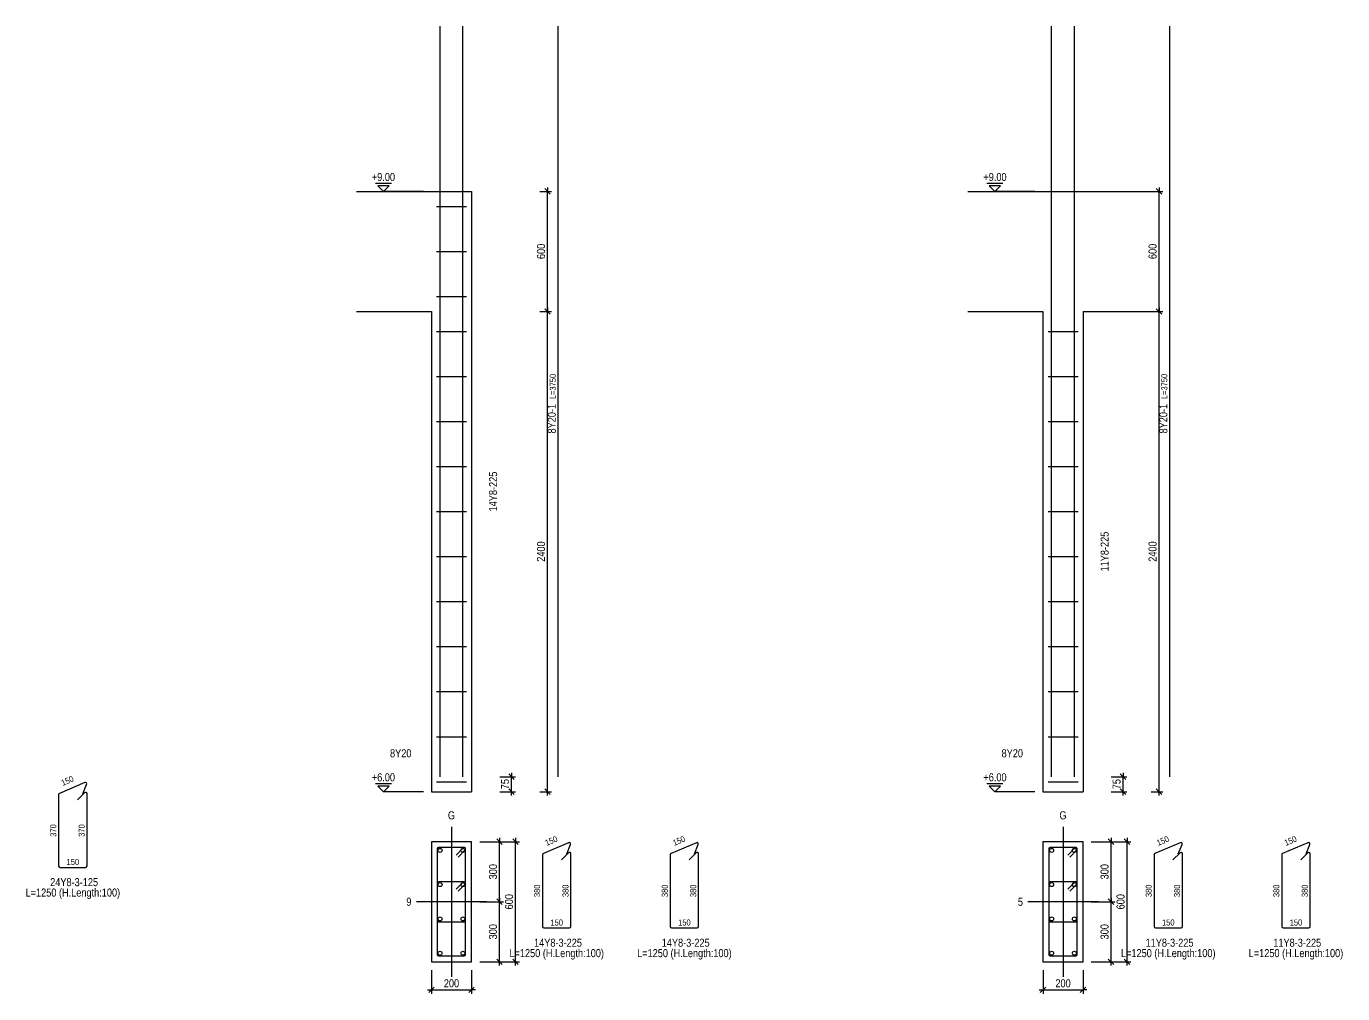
# Model space of a CAD drawing. Extents: x 0 to 206258, y -403073 to 0.
# Drawn here: x 110478 to 126925, y -130139 to -118053 of the extents above; entities that cross this region are included whole.
import ezdxf
from ezdxf.enums import TextEntityAlignment as Align
from ezdxf.lldxf.tags import DXFTag

# ---------------------------------------------------------------- set-up
doc = ezdxf.new("R2010")
doc.units = 0
doc.header["$LTSCALE"] = 1000
for name, color, linetype in [('Axis Line(Dir 1)', 8, 'CENTER2'), ('Axis Line(Dir 2)', 150, 'CENTER2'), ('Column Line(D)', 1, 'Continuous'), ('Dimension Line', 5, 'Continuous'), ('Dimension Text', 5, 'Continuous'), ('Link Line', 3, 'Continuous'), ('Rebar Label', 6, 'Continuous'), ('Rebar Length Text', 8, 'Continuous'), ('Rebar Line', 7, 'Continuous'), ('Top Rebar Label', 6, 'Continuous'), ('Top Rebar Length Text', 8, 'Continuous'), ('Top Rebar Line', 7, 'Continuous')]:
    doc.layers.add(name, color=color, linetype=linetype)
for name, color, linetype, true_color in [('Level Mark Line', 253, 'Continuous', 0x828282), ('Level Mark Text', 253, 'Continuous', 0x828282), ('Link Label', 94, 'Continuous', 0x008100), ('Link Length Text', 94, 'Continuous', 0x008100)]:
    doc.layers.add(name, color=color, linetype=linetype, true_color=true_color)
doc.styles.add('Dimension Text', font='ARIALN.TTF', dxfattribs={"height": 100})
doc.styles.add('Level Mark Text', font='ARIALN.TTF', dxfattribs={"height": 100})
doc.styles.add('Link Label', font='ARIALN.TTF', dxfattribs={"height": 100})
doc.styles.add('Link Length Text', font='ARIALN.TTF', dxfattribs={"height": 100})
doc.styles.add('Rebar Label', font='ARIALN.TTF', dxfattribs={"height": 100})
doc.styles.add('Rebar Length Text', font='ARIALN.TTF', dxfattribs={"height": 75})
doc.styles.add('Top Rebar Label', font='ARIALN.TTF', dxfattribs={"height": 100})
doc.styles.add('Top Rebar Length Text', font='ARIALN.TTF', dxfattribs={"height": 75})
tags = doc.linetypes.add('CENTER2', pattern=[1.125, 0.75, -0.125, 0.125, -0.125]).pattern_tags.tags
tags[10:11] = [DXFTag(74, 4), DXFTag(75, 0), DXFTag(340, '0'), DXFTag(46, 0.0), DXFTag(50, 0.0), DXFTag(44, 0.0), DXFTag(45, 0.0)]
tags[8:9] = [DXFTag(74, 4), DXFTag(75, 0), DXFTag(340, '0'), DXFTag(46, 0.0), DXFTag(50, 0.0), DXFTag(44, 0.0), DXFTag(45, 0.0)]
tags[6:7] = [DXFTag(74, 4), DXFTag(75, 0), DXFTag(340, '0'), DXFTag(46, 0.0), DXFTag(50, 0.0), DXFTag(44, 0.0), DXFTag(45, 0.0)]
tags[4:5] = [DXFTag(74, 4), DXFTag(75, 0), DXFTag(340, '0'), DXFTag(46, 0.0), DXFTag(50, 0.0), DXFTag(44, 0.0), DXFTag(45, 0.0)]
doc.dimstyles.new('COLUMNELV', dxfattribs={"dimtxt": 100, "dimasz": 30, "dimexe": 48.3, "dimexo": 103.5, "dimgap": 30, "dimtad": 1, "dimtoh": 1, "dimdec": 1, "dimlfac": 0.4, "dimdsep": 46, "dimtxsty": 'Dimension Text', "dimblk": 'PCDIM_TICK', "dimcen": 0.09, "dimclrd": 5, "dimclre": 5, "dimclrt": 5, "dimadec": 1, "dimazin": 0, "dimtp": 1, "dimtm": 1, "dimtfac": 1, "dimtdec": 4, "dimtofl": 0, "dimtmove": 0, "dimatfit": 3, "dimfxl": 1, "dimtolj": 1, "dimtzin": 0, "dimarcsym": 0})

# ---------------------------------------------------------------- blocks, each defined once
blk = doc.blocks.new('PCDIM_TICK')
at = {"layer": 'Dimension Line', "color": 0, "transparency": 33554687}
for p, q in [((1.15, 1.15), (-1.15, -1.15)), ((1.61, 0), (0, 0))]:
    blk.add_line(p, q, dxfattribs=at)
blk = doc.blocks.new('*U2245')
at = {"layer": 'Dimension Line', "color": 5, "true_color": 0x0000ff, "transparency": 16777216}
for p, q in [((116893, -121615), (117038, -121615)), ((116990, -127615), (116990, -121615)), ((116893, -127615), (117038, -127615))]:
    blk.add_line(p, q, dxfattribs=at)
at = {"layer": 'Dimension Line', "color": 5, "true_color": 0x0000ff, "transparency": 16777216, "xscale": 30, "yscale": 30}
for p, rotation in [((116990, -121615), 89.99999999999447), ((116990, -127615), 269.9999999999834)]:
    blk.add_blockref('PCDIM_TICK', p, dxfattribs=dict(at, rotation=rotation))
at = {"layer": 'Dimension Line', "color": 5, "true_color": 0x0000ff, "transparency": 16777216, "insert": (116960, -124615), "char_height": 100, "width": 247.25, "attachment_point": 8, "rotation": 90, "style": 'Dimension Text'}
blk.add_mtext('2400', dxfattribs=at)
blk = doc.blocks.new('*U2246')
at = {"layer": 'Dimension Line', "color": 5, "true_color": 0x0000ff, "transparency": 16777216}
for p, q in [((116893, -120115), (117038, -120115)), ((116990, -121615), (116990, -120115)), ((116893, -121615), (117038, -121615))]:
    blk.add_line(p, q, dxfattribs=at)
at = {"layer": 'Dimension Line', "color": 5, "true_color": 0x0000ff, "transparency": 16777216, "xscale": 30, "yscale": 30}
for p, rotation in [((116990, -120115), 89.99999999999447), ((116990, -121615), 269.9999999999834)]:
    blk.add_blockref('PCDIM_TICK', p, dxfattribs=dict(at, rotation=rotation))
at = {"layer": 'Dimension Line', "color": 5, "true_color": 0x0000ff, "transparency": 16777216, "insert": (116960, -120865), "char_height": 100, "width": 181.97, "attachment_point": 8, "rotation": 90, "style": 'Dimension Text'}
blk.add_mtext('600', dxfattribs=at)
blk = doc.blocks.new('*U2247')
at = {"layer": 'Dimension Line', "color": 5, "true_color": 0x0000ff, "transparency": 16777216}
for p, q in [((116393, -127428), (116588, -127428)), ((116540, -127615), (116540, -127428)), ((116393, -127615), (116588, -127615))]:
    blk.add_line(p, q, dxfattribs=at)
at = {"layer": 'Dimension Line', "color": 5, "true_color": 0x0000ff, "transparency": 16777216, "xscale": 30, "yscale": 30}
for p, rotation in [((116540, -127428), 89.99999999999447), ((116540, -127615), 269.9999999999834)]:
    blk.add_blockref('PCDIM_TICK', p, dxfattribs=dict(at, rotation=rotation))
at = {"layer": 'Dimension Line', "color": 5, "true_color": 0x0000ff, "transparency": 16777216, "insert": (116510, -127521), "char_height": 100, "width": 117.23, "attachment_point": 8, "rotation": 90, "style": 'Dimension Text'}
blk.add_mtext('75', dxfattribs=at)
blk = doc.blocks.new('*U2248')
at = {"layer": 'Dimension Line', "color": 5, "true_color": 0x0000ff, "transparency": 16777216}
for p, q in [((115540, -129844), (115540, -130139)), ((116040, -129844), (116040, -130139)), ((115540, -130090), (116040, -130090))]:
    blk.add_line(p, q, dxfattribs=at)
at = {"layer": 'Dimension Line', "color": 5, "true_color": 0x0000ff, "transparency": 16777216, "xscale": 30, "yscale": 30, "rotation": 180.0000000000004}
blk.add_blockref('PCDIM_TICK', (115540, -130090), dxfattribs=at)
at = {"layer": 'Dimension Line', "color": 5, "true_color": 0x0000ff, "transparency": 16777216, "xscale": 30, "yscale": 30}
blk.add_blockref('PCDIM_TICK', (116040, -130090), dxfattribs=at)
at = {"layer": 'Dimension Line', "color": 5, "true_color": 0x0000ff, "transparency": 16777216, "insert": (115790, -130060), "char_height": 100, "width": 182.77, "attachment_point": 8, "style": 'Dimension Text'}
blk.add_mtext('200', dxfattribs=at)
blk = doc.blocks.new('*U2249')
at = {"layer": 'Dimension Line', "color": 5, "true_color": 0x0000ff, "transparency": 16777216}
for p, q in [((116143, -128990), (116438, -128990)), ((116390, -129740), (116390, -128990)), ((116143, -129740), (116438, -129740))]:
    blk.add_line(p, q, dxfattribs=at)
at = {"layer": 'Dimension Line', "color": 5, "true_color": 0x0000ff, "transparency": 16777216, "xscale": 30, "yscale": 30}
for p, rotation in [((116390, -128990), 89.99999999999447), ((116390, -129740), 269.9999999999834)]:
    blk.add_blockref('PCDIM_TICK', p, dxfattribs=dict(at, rotation=rotation))
at = {"layer": 'Dimension Line', "color": 5, "true_color": 0x0000ff, "transparency": 16777216, "insert": (116360, -129365), "char_height": 100, "width": 181.5, "attachment_point": 8, "rotation": 90, "style": 'Dimension Text'}
blk.add_mtext('300', dxfattribs=at)
blk = doc.blocks.new('*U2250')
at = {"layer": 'Dimension Line', "color": 5, "true_color": 0x0000ff, "transparency": 16777216}
for p, q in [((116143, -128240), (116438, -128240)), ((116390, -128990), (116390, -128240)), ((116143, -128990), (116438, -128990))]:
    blk.add_line(p, q, dxfattribs=at)
at = {"layer": 'Dimension Line', "color": 5, "true_color": 0x0000ff, "transparency": 16777216, "xscale": 30, "yscale": 30}
for p, rotation in [((116390, -128240), 89.99999999999447), ((116390, -128990), 269.9999999999834)]:
    blk.add_blockref('PCDIM_TICK', p, dxfattribs=dict(at, rotation=rotation))
at = {"layer": 'Dimension Line', "color": 5, "true_color": 0x0000ff, "transparency": 16777216, "insert": (116360, -128615), "char_height": 100, "width": 181.5, "attachment_point": 8, "rotation": 90, "style": 'Dimension Text'}
blk.add_mtext('300', dxfattribs=at)
blk = doc.blocks.new('*U2251')
at = {"layer": 'Dimension Line', "color": 5, "true_color": 0x0000ff, "transparency": 16777216}
for p, q in [((116143, -128240), (116638, -128240)), ((116590, -129740), (116590, -128240)), ((116143, -129740), (116638, -129740))]:
    blk.add_line(p, q, dxfattribs=at)
at = {"layer": 'Dimension Line', "color": 5, "true_color": 0x0000ff, "transparency": 16777216, "xscale": 30, "yscale": 30}
for p, rotation in [((116590, -128240), 89.99999999999447), ((116590, -129740), 269.9999999999834)]:
    blk.add_blockref('PCDIM_TICK', p, dxfattribs=dict(at, rotation=rotation))
at = {"layer": 'Dimension Line', "color": 5, "true_color": 0x0000ff, "transparency": 16777216, "insert": (116560, -128990), "char_height": 100, "width": 181.97, "attachment_point": 8, "rotation": 90, "style": 'Dimension Text'}
blk.add_mtext('600', dxfattribs=at)
blk = doc.blocks.new('*U2252')
at = {"layer": 'Dimension Line', "color": 5, "true_color": 0x0000ff, "transparency": 16777216}
for p, q in [((124534, -121615), (124679, -121615)), ((124631, -127615), (124631, -121615)), ((124534, -127615), (124679, -127615))]:
    blk.add_line(p, q, dxfattribs=at)
at = {"layer": 'Dimension Line', "color": 5, "true_color": 0x0000ff, "transparency": 16777216, "xscale": 30, "yscale": 30}
for p, rotation in [((124631, -121615), 89.99999999999447), ((124631, -127615), 269.9999999999834)]:
    blk.add_blockref('PCDIM_TICK', p, dxfattribs=dict(at, rotation=rotation))
at = {"layer": 'Dimension Line', "color": 5, "true_color": 0x0000ff, "transparency": 16777216, "insert": (124601, -124615), "char_height": 100, "width": 247.25, "attachment_point": 8, "rotation": 90, "style": 'Dimension Text'}
blk.add_mtext('2400', dxfattribs=at)
blk = doc.blocks.new('*U2253')
at = {"layer": 'Dimension Line', "color": 5, "true_color": 0x0000ff, "transparency": 16777216}
for p, q in [((124534, -120115), (124679, -120115)), ((124631, -121615), (124631, -120115)), ((124534, -121615), (124679, -121615))]:
    blk.add_line(p, q, dxfattribs=at)
at = {"layer": 'Dimension Line', "color": 5, "true_color": 0x0000ff, "transparency": 16777216, "xscale": 30, "yscale": 30}
for p, rotation in [((124631, -120115), 89.99999999999447), ((124631, -121615), 269.9999999999834)]:
    blk.add_blockref('PCDIM_TICK', p, dxfattribs=dict(at, rotation=rotation))
at = {"layer": 'Dimension Line', "color": 5, "true_color": 0x0000ff, "transparency": 16777216, "insert": (124601, -120865), "char_height": 100, "width": 181.97, "attachment_point": 8, "rotation": 90, "style": 'Dimension Text'}
blk.add_mtext('600', dxfattribs=at)
blk = doc.blocks.new('*U2254')
at = {"layer": 'Dimension Line', "color": 5, "true_color": 0x0000ff, "transparency": 16777216}
for p, q in [((124034, -127428), (124229, -127428)), ((124181, -127615), (124181, -127428)), ((124034, -127615), (124229, -127615))]:
    blk.add_line(p, q, dxfattribs=at)
at = {"layer": 'Dimension Line', "color": 5, "true_color": 0x0000ff, "transparency": 16777216, "xscale": 30, "yscale": 30}
for p, rotation in [((124181, -127428), 89.99999999999447), ((124181, -127615), 269.9999999999834)]:
    blk.add_blockref('PCDIM_TICK', p, dxfattribs=dict(at, rotation=rotation))
at = {"layer": 'Dimension Line', "color": 5, "true_color": 0x0000ff, "transparency": 16777216, "insert": (124151, -127521), "char_height": 100, "width": 117.23, "attachment_point": 8, "rotation": 90, "style": 'Dimension Text'}
blk.add_mtext('75', dxfattribs=at)
blk = doc.blocks.new('*U2255')
at = {"layer": 'Dimension Line', "color": 5, "true_color": 0x0000ff, "transparency": 16777216}
for p, q in [((123181, -129844), (123181, -130139)), ((123681, -129844), (123681, -130139)), ((123181, -130090), (123681, -130090))]:
    blk.add_line(p, q, dxfattribs=at)
at = {"layer": 'Dimension Line', "color": 5, "true_color": 0x0000ff, "transparency": 16777216, "xscale": 30, "yscale": 30, "rotation": 180.0000000000004}
blk.add_blockref('PCDIM_TICK', (123181, -130090), dxfattribs=at)
at = {"layer": 'Dimension Line', "color": 5, "true_color": 0x0000ff, "transparency": 16777216, "xscale": 30, "yscale": 30}
blk.add_blockref('PCDIM_TICK', (123681, -130090), dxfattribs=at)
at = {"layer": 'Dimension Line', "color": 5, "true_color": 0x0000ff, "transparency": 16777216, "insert": (123431, -130060), "char_height": 100, "width": 182.77, "attachment_point": 8, "style": 'Dimension Text'}
blk.add_mtext('200', dxfattribs=at)
blk = doc.blocks.new('*U2256')
at = {"layer": 'Dimension Line', "color": 5, "true_color": 0x0000ff, "transparency": 16777216}
for p, q in [((123784, -128990), (124079, -128990)), ((124031, -129740), (124031, -128990)), ((123784, -129740), (124079, -129740))]:
    blk.add_line(p, q, dxfattribs=at)
at = {"layer": 'Dimension Line', "color": 5, "true_color": 0x0000ff, "transparency": 16777216, "xscale": 30, "yscale": 30}
for p, rotation in [((124031, -128990), 89.99999999999447), ((124031, -129740), 269.9999999999834)]:
    blk.add_blockref('PCDIM_TICK', p, dxfattribs=dict(at, rotation=rotation))
at = {"layer": 'Dimension Line', "color": 5, "true_color": 0x0000ff, "transparency": 16777216, "insert": (124001, -129365), "char_height": 100, "width": 181.5, "attachment_point": 8, "rotation": 90, "style": 'Dimension Text'}
blk.add_mtext('300', dxfattribs=at)
blk = doc.blocks.new('*U2257')
at = {"layer": 'Dimension Line', "color": 5, "true_color": 0x0000ff, "transparency": 16777216}
for p, q in [((123784, -128240), (124079, -128240)), ((124031, -128990), (124031, -128240)), ((123784, -128990), (124079, -128990))]:
    blk.add_line(p, q, dxfattribs=at)
at = {"layer": 'Dimension Line', "color": 5, "true_color": 0x0000ff, "transparency": 16777216, "xscale": 30, "yscale": 30}
for p, rotation in [((124031, -128240), 89.99999999999447), ((124031, -128990), 269.9999999999834)]:
    blk.add_blockref('PCDIM_TICK', p, dxfattribs=dict(at, rotation=rotation))
at = {"layer": 'Dimension Line', "color": 5, "true_color": 0x0000ff, "transparency": 16777216, "insert": (124001, -128615), "char_height": 100, "width": 181.5, "attachment_point": 8, "rotation": 90, "style": 'Dimension Text'}
blk.add_mtext('300', dxfattribs=at)
blk = doc.blocks.new('*U2258')
at = {"layer": 'Dimension Line', "color": 5, "true_color": 0x0000ff, "transparency": 16777216}
for p, q in [((123784, -128240), (124279, -128240)), ((124231, -129740), (124231, -128240)), ((123784, -129740), (124279, -129740))]:
    blk.add_line(p, q, dxfattribs=at)
at = {"layer": 'Dimension Line', "color": 5, "true_color": 0x0000ff, "transparency": 16777216, "xscale": 30, "yscale": 30}
for p, rotation in [((124231, -128240), 89.99999999999447), ((124231, -129740), 269.9999999999834)]:
    blk.add_blockref('PCDIM_TICK', p, dxfattribs=dict(at, rotation=rotation))
at = {"layer": 'Dimension Line', "color": 5, "true_color": 0x0000ff, "transparency": 16777216, "insert": (124201, -128990), "char_height": 100, "width": 181.97, "attachment_point": 8, "rotation": 90, "style": 'Dimension Text'}
blk.add_mtext('600', dxfattribs=at)

msp = doc.modelspace()

# ---------------------------------------------------------------- linework, layer by layer
at = {"layer": 'Axis Line(Dir 1)', "transparency": 33554687}
for points in [[(116227.177, -128990.237), (115352.177, -128990.237)], [(123868.062, -128990.237), (122993.062, -128990.237)]]:
    msp.add_lwpolyline(points, dxfattribs=at)
at = {"layer": 'Axis Line(Dir 2)', "transparency": 33554687}
for points in [[(115789.677, -128052.737), (115789.677, -129927.737)], [(123430.562, -128052.737), (123430.562, -129927.737)]]:
    msp.add_lwpolyline(points, dxfattribs=at)
at = {"layer": 'Column Line(D)', "transparency": 33554687}
for points in [[(114602.177, -120115.237), (115539.677, -120115.237)], [(115539.677, -120115.237), (116039.677, -120115.237)], [(116039.677, -120115.237), (116039.677, -127615.237)], [(122243.062, -120115.237), (123180.562, -120115.237)], [(123180.562, -120115.237), (123680.562, -120115.237)], [(123680.562, -120115.237), (124618.062, -120115.237)], [(114602.177, -121615.237), (115539.677, -121615.237)], [(115539.677, -121615.237), (115539.677, -127615.237)], [(122243.062, -121615.237), (123180.562, -121615.237)], [(123180.562, -121615.237), (123180.562, -127615.237)], [(123680.562, -121615.237), (124618.062, -121615.237)], [(123680.562, -121615.237), (123680.562, -127615.237)], [(115539.677, -127615.237), (116039.677, -127615.237)], [(123180.562, -127615.237), (123680.562, -127615.237)]]:
    msp.add_lwpolyline(points, dxfattribs=at)
for points in [[(115539.677, -129740.237), (116039.677, -129740.237), (116039.677, -128240.237), (115539.677, -128240.237)], [(123180.562, -129740.237), (123680.562, -129740.237), (123680.562, -128240.237), (123180.562, -128240.237)]]:
    msp.add_lwpolyline(points, close=True, dxfattribs=at)
at = {"layer": 'Level Mark Line', "transparency": 33554687}
for points in [[(115039.677, -120015.237), (114839.677, -120015.237)], [(114939.677, -120115.237), (115010.388, -120044.527), (114868.966, -120044.527), (114939.677, -120115.237)], [(122680.562, -120015.237), (122480.562, -120015.237)], [(122580.562, -120115.237), (122651.273, -120044.527), (122509.851, -120044.527), (122580.562, -120115.237)], [(115439.677, -120115.237), (114939.677, -120115.237)], [(123080.562, -120115.237), (122580.562, -120115.237)], [(115039.677, -127515.237), (114839.677, -127515.237)], [(114939.677, -127615.237), (115010.388, -127544.527), (114868.966, -127544.527), (114939.677, -127615.237)], [(115439.677, -127615.237), (114939.677, -127615.237)], [(122680.562, -127515.237), (122480.562, -127515.237)], [(122580.562, -127615.237), (122651.273, -127544.527), (122509.851, -127544.527), (122580.562, -127615.237)], [(123080.562, -127615.237), (122580.562, -127615.237)]]:
    msp.add_lwpolyline(points, dxfattribs=at)
at = {"layer": 'Link Line', "transparency": 33554687}
for p, q in [((115602.177, -120302.737), (115977.177, -120302.737)), ((115602.177, -120865.237), (115977.177, -120865.237)), ((115602.177, -121427.737), (115977.177, -121427.737)), ((115602.177, -121865.237), (115977.177, -121865.237)), ((123243.062, -121865.237), (123618.062, -121865.237)), ((115602.177, -122427.737), (115977.177, -122427.737)), ((123243.062, -122427.737), (123618.062, -122427.737)), ((115602.177, -122990.237), (115977.177, -122990.237)), ((123243.062, -122990.237), (123618.062, -122990.237)), ((115602.177, -123552.737), (115977.177, -123552.737)), ((123243.062, -123552.737), (123618.062, -123552.737)), ((115602.177, -124115.237), (115977.177, -124115.237)), ((123243.062, -124115.237), (123618.062, -124115.237)), ((115602.177, -124677.737), (115977.177, -124677.737)), ((123243.062, -124677.737), (123618.062, -124677.737)), ((115602.177, -125240.237), (115977.177, -125240.237)), ((123243.062, -125240.237), (123618.062, -125240.237)), ((115602.177, -125802.737), (115977.177, -125802.737)), ((123243.062, -125802.737), (123618.062, -125802.737)), ((115602.177, -126365.237), (115977.177, -126365.237)), ((123243.062, -126365.237), (123618.062, -126365.237)), ((115602.177, -126927.737), (115977.177, -126927.737)), ((123243.062, -126927.737), (123618.062, -126927.737)), ((115602.177, -127490.237), (115977.177, -127490.237)), ((123243.062, -127490.237), (123618.062, -127490.237))]:
    msp.add_line(p, q, dxfattribs=at)
for points in [[(111184.899, -127640.589), (111231.915, -127524.768, 0.668178638), (111208.889, -127502.065), (110892.571, -127635.721, 0.301414294), (110881.882, -127651.841), (110881.882, -128542.737, 0.414213562), (110899.382, -128560.237), (111219.382, -128560.237, 0.414213562), (111236.882, -128542.737), (111236.882, -127640.237, 0.668178638), (111207.008, -127627.863), (111118.619, -127716.251)], [(117230.194, -128390.589), (117277.21, -128274.768, 0.668178638), (117254.184, -128252.065), (116937.866, -128385.721, 0.301414294), (116927.177, -128401.841), (116927.177, -129299.404, 0.414213562), (116944.677, -129316.904), (117264.677, -129316.904, 0.414213562), (117282.177, -129299.404), (117282.177, -128390.237, 0.668178638), (117252.303, -128377.863), (117163.914, -128466.251)], [(118825.784, -128390.589), (118872.8, -128274.768, 0.668178638), (118849.774, -128252.066), (118533.456, -128385.721, 0.301414294), (118522.767, -128401.841), (118522.767, -129299.404, 0.414213562), (118540.267, -129316.904), (118860.267, -129316.904, 0.414213562), (118877.767, -129299.404), (118877.767, -128390.238, 0.668178638), (118847.893, -128377.863), (118759.504, -128466.252)], [(124871.079, -128390.589), (124918.095, -128274.768, 0.668178638), (124895.069, -128252.065), (124578.751, -128385.721, 0.301414294), (124568.062, -128401.841), (124568.062, -129299.404, 0.414213562), (124585.562, -129316.904), (124905.562, -129316.904, 0.414213562), (124923.062, -129299.404), (124923.062, -128390.237, 0.668178638), (124893.188, -128377.863), (124804.799, -128466.251)], [(126466.668, -128390.589), (126513.685, -128274.768, 0.668178638), (126490.659, -128252.066), (126174.34, -128385.721, 0.301414294), (126163.652, -128401.841), (126163.652, -129299.404, 0.414213562), (126181.152, -129316.904), (126501.152, -129316.904, 0.414213562), (126518.652, -129299.404), (126518.652, -128390.238, 0.668178638), (126488.777, -128377.863), (126400.389, -128466.252)], [(115873.663, -128431), (115962.052, -128342.612, 0.668178638), (115949.677, -128312.737), (115629.677, -128312.737, 0.414213562), (115612.177, -128330.237), (115612.177, -129221.904, 0.414213562), (115629.677, -129239.404), (115949.677, -129239.404, 0.414213562), (115967.177, -129221.904), (115967.177, -128330.237, 0.668178638), (115937.303, -128317.863), (115848.914, -128406.251)], [(123514.548, -128431), (123602.936, -128342.612, 0.668178638), (123590.562, -128312.737), (123270.562, -128312.737, 0.414213562), (123253.062, -128330.237), (123253.062, -129221.904, 0.414213562), (123270.562, -129239.404), (123590.562, -129239.404, 0.414213562), (123608.062, -129221.904), (123608.062, -128330.237, 0.668178638), (123578.188, -128317.863), (123489.799, -128406.251)], [(115873.663, -128859.333), (115962.052, -128770.945, 0.668178638), (115949.677, -128741.071), (115629.677, -128741.071, 0.414213562), (115612.177, -128758.571), (115612.177, -129650.237, 0.414213562), (115629.677, -129667.737), (115949.677, -129667.737, 0.414213562), (115967.177, -129650.237), (115967.177, -128758.571, 0.668178638), (115937.303, -128746.196), (115848.914, -128834.585)], [(123514.548, -128859.333), (123602.936, -128770.945, 0.668178638), (123590.562, -128741.071), (123270.562, -128741.071, 0.414213562), (123253.062, -128758.571), (123253.062, -129650.237, 0.414213562), (123270.562, -129667.737), (123590.562, -129667.737, 0.414213562), (123608.062, -129650.237), (123608.062, -128758.571, 0.668178638), (123578.188, -128746.196), (123489.799, -128834.585)]]:
    msp.add_lwpolyline(points, format="xyb", dxfattribs=at)
at = {"layer": 'Rebar Line', "transparency": 33554687}
for centre in [(115647.177, -128347.737), (115932.177, -128347.737), (123288.062, -128347.737), (123573.062, -128347.737), (115647.177, -128776.071), (115932.177, -128776.071), (123288.062, -128776.071), (123573.062, -128776.071), (115647.177, -129204.404), (115932.177, -129204.404), (123288.062, -129204.404), (123573.062, -129204.404), (115647.177, -129632.737), (115932.177, -129632.737), (123288.062, -129632.737), (123573.062, -129632.737)]:
    msp.add_circle(centre, 25, dxfattribs=at)
at = {"layer": 'Top Rebar Line', "transparency": 33554687}
for points in [[(115647.177, -127427.737), (115647.177, -118052.737)], [(115932.177, -127427.737), (115932.177, -118052.737)], [(117123.03, -127427.737), (117123.03, -118052.737)], [(123288.062, -127427.737), (123288.062, -118052.737)], [(123573.062, -127427.737), (123573.062, -118052.737)], [(124763.915, -127427.737), (124763.915, -118052.737)]]:
    msp.add_lwpolyline(points, dxfattribs=at)

# ---------------------------------------------------------------- texts
at = {"layer": 'Dimension Text', "transparency": 33554687, "style": 'Dimension Text'}
for p in [(115789.677, -127990.237), (123430.562, -127990.237)]:
    msp.add_text('G', height=100, dxfattribs=at).set_placement(p, align=Align.BOTTOM_CENTER)
for s, p in [('9', (115289.677, -128990.237)), ('5', (122930.562, -128990.237))]:
    msp.add_text(s, height=100, dxfattribs=at).set_placement(p, align=Align.MIDDLE_RIGHT)
at = {"layer": 'Level Mark Text', "transparency": 33554687, "style": 'Level Mark Text'}
for s, p in [('+9.00', (114939.677, -120015.237)), ('+9.00', (122580.562, -120015.237)), ('+6.00', (114939.677, -127515.237)), ('+6.00', (122580.562, -127515.237))]:
    msp.add_text(s, height=100, dxfattribs=at).set_placement(p, align=Align.BOTTOM_CENTER)
at = {"layer": 'Link Label', "transparency": 33554687, "style": 'Link Label'}
for s, p in [(' 24Y8-3-125', (111059.382, -128795.237)), (' 14Y8-3-225', (117104.677, -129551.904)), (' 14Y8-3-225', (118700.267, -129551.904)), (' 11Y8-3-225', (124745.562, -129551.904)), (' 11Y8-3-225', (126341.152, -129551.904))]:
    msp.add_text(s, height=100, dxfattribs=at).set_placement(p, align=Align.CENTER)
at = {"layer": 'Link Length Text', "transparency": 33554687, "style": 'Link Length Text'}
for p in [(111059.382, -128925.237), (117104.677, -129681.904), (118700.267, -129681.904), (124745.562, -129681.904), (126341.152, -129681.904)]:
    msp.add_text('L=1250 (H.Length:100)', height=100, dxfattribs=at).set_placement(p, align=Align.CENTER)
at = {"layer": 'Rebar Label', "transparency": 33554687, "style": 'Rebar Label'}
for s, p in [('14Y8-225', (116389.677, -123865.237)), ('11Y8-225', (124030.562, -124615.237))]:
    msp.add_text(s, height=100, rotation=90, dxfattribs=at).set_placement(p, align=Align.BOTTOM_CENTER)
at = {"layer": 'Rebar Length Text', "transparency": 33554687, "style": 'Rebar Length Text'}
for s, rotation, p in [('150', 22.9057699, (111005.603, -127512.961)), ('370', 90, (110851.882, -128100.237)), ('370', 90, (111206.882, -128100.237)), ('150', 22.9057699, (117050.898, -128262.961)), ('150', 22.9057699, (118646.488, -128262.961)), ('150', 22.9057699, (124691.783, -128262.961)), ('150', 22.9057699, (126287.373, -128262.961)), ('380', 90, (116897.177, -128853.571)), ('380', 90, (117252.177, -128853.571)), ('380', 90, (118492.767, -128853.571)), ('380', 90, (118847.767, -128853.571)), ('380', 90, (124538.062, -128853.571)), ('380', 90, (124893.062, -128853.571)), ('380', 90, (126133.652, -128853.571)), ('380', 90, (126488.652, -128853.571))]:
    msp.add_text(s, height=75, rotation=rotation, dxfattribs=at).set_placement(p, align=Align.CENTER)
for p in [(111059.382, -128530.237), (117104.677, -129286.904), (118700.267, -129286.904), (124745.562, -129286.904), (126341.152, -129286.904)]:
    msp.add_text('150', height=75, dxfattribs=at).set_placement(p, align=Align.CENTER)
at = {"layer": 'Top Rebar Label', "transparency": 33554687, "style": 'Top Rebar Label'}
for p in [(117093.03, -122770.237), (124733.915, -122770.237)]:
    msp.add_text(' 8Y20-1', height=100, rotation=90, dxfattribs=at).set_placement(p, align=Align.RIGHT)
for p in [(115289.677, -127215.237), (122930.562, -127215.237)]:
    msp.add_text(' 8Y20', height=100, dxfattribs=at).set_placement(p, align=Align.BOTTOM_RIGHT)
at = {"layer": 'Top Rebar Length Text', "transparency": 33554687, "style": 'Top Rebar Length Text'}
for p in [(117093.03, -122710.237), (124733.915, -122710.237)]:
    msp.add_text('L=3750', height=75, rotation=90, dxfattribs=at).set_placement(p)

# ---------------------------------------------------------------- dimensions: what is measured, and where the dimension line sits
at = {"layer": 'Dimension Line', "transparency": 33554687}
for p1, p2, distance, picture, middle in [((116789.677, -121615.237), (116789.677, -120115.237), -200, '*U2246', (116989.677, -120865.237)), ((124430.562, -121615.237), (124430.562, -120115.237), -200, '*U2253', (124630.562, -120865.237)), ((116789.677, -127615.237), (116789.677, -121615.237), -200, '*U2245', (116989.677, -124615.237)), ((124430.562, -127615.237), (124430.562, -121615.237), -200, '*U2252', (124630.562, -124615.237)), ((116289.677, -127615.237), (116289.677, -127427.737), -250, '*U2247', (116539.677, -127521.487)), ((123930.562, -127615.237), (123930.562, -127427.737), -250, '*U2254', (124180.562, -127521.487)), ((116039.677, -128990.237), (116039.677, -128240.237), -350, '*U2250', (116389.677, -128615.237)), ((116039.677, -129740.237), (116039.677, -128240.237), -550, '*U2251', (116589.677, -128990.237)), ((123680.562, -128990.237), (123680.562, -128240.237), -350, '*U2257', (124030.562, -128615.237)), ((123680.562, -129740.237), (123680.562, -128240.237), -550, '*U2258', (124230.562, -128990.237)), ((116039.677, -129740.237), (116039.677, -128990.237), -350, '*U2249', (116389.677, -129365.237)), ((123680.562, -129740.237), (123680.562, -128990.237), -350, '*U2256', (124030.562, -129365.237)), ((115539.677, -129740.237), (116039.677, -129740.237), -350, '*U2248', (115789.677, -130090.237)), ((123180.562, -129740.237), (123680.562, -129740.237), -350, '*U2255', (123430.562, -130090.237))]:
    dim = msp.add_aligned_dim(p1=p1, p2=p2, distance=distance, dimstyle='COLUMNELV', override={"dimscale": 1, "dimtxt": 100, "dimasz": 30, "dimexe": 48.3, "dimexo": 103.5, "dimgap": 30, "dimtad": 1, "dimtih": 0, "dimdec": 1, "dimlfac": 0.4, "dimzin": 8, "dimlunit": 2, "dimpost": '', "dimtxsty": 'Dimension Text', "dimblk": 'PCDIM_TICK', "dimse1": 0, "dimse2": 0, "dimsd2": 0, "dimclrd": 5, "dimclre": 5, "dimclrt": 5, "dimaunit": 0, "dimadec": 1, "dimazin": 0, "dimtol": 0, "dimtp": 1, "dimtm": 1, "dimtmove": 0}, dxfattribs=at)
    dim.commit()
    dim.dimension.update_dxf_attribs({"geometry": picture, "text_midpoint": middle})

doc.saveas('drawing.dxf')
